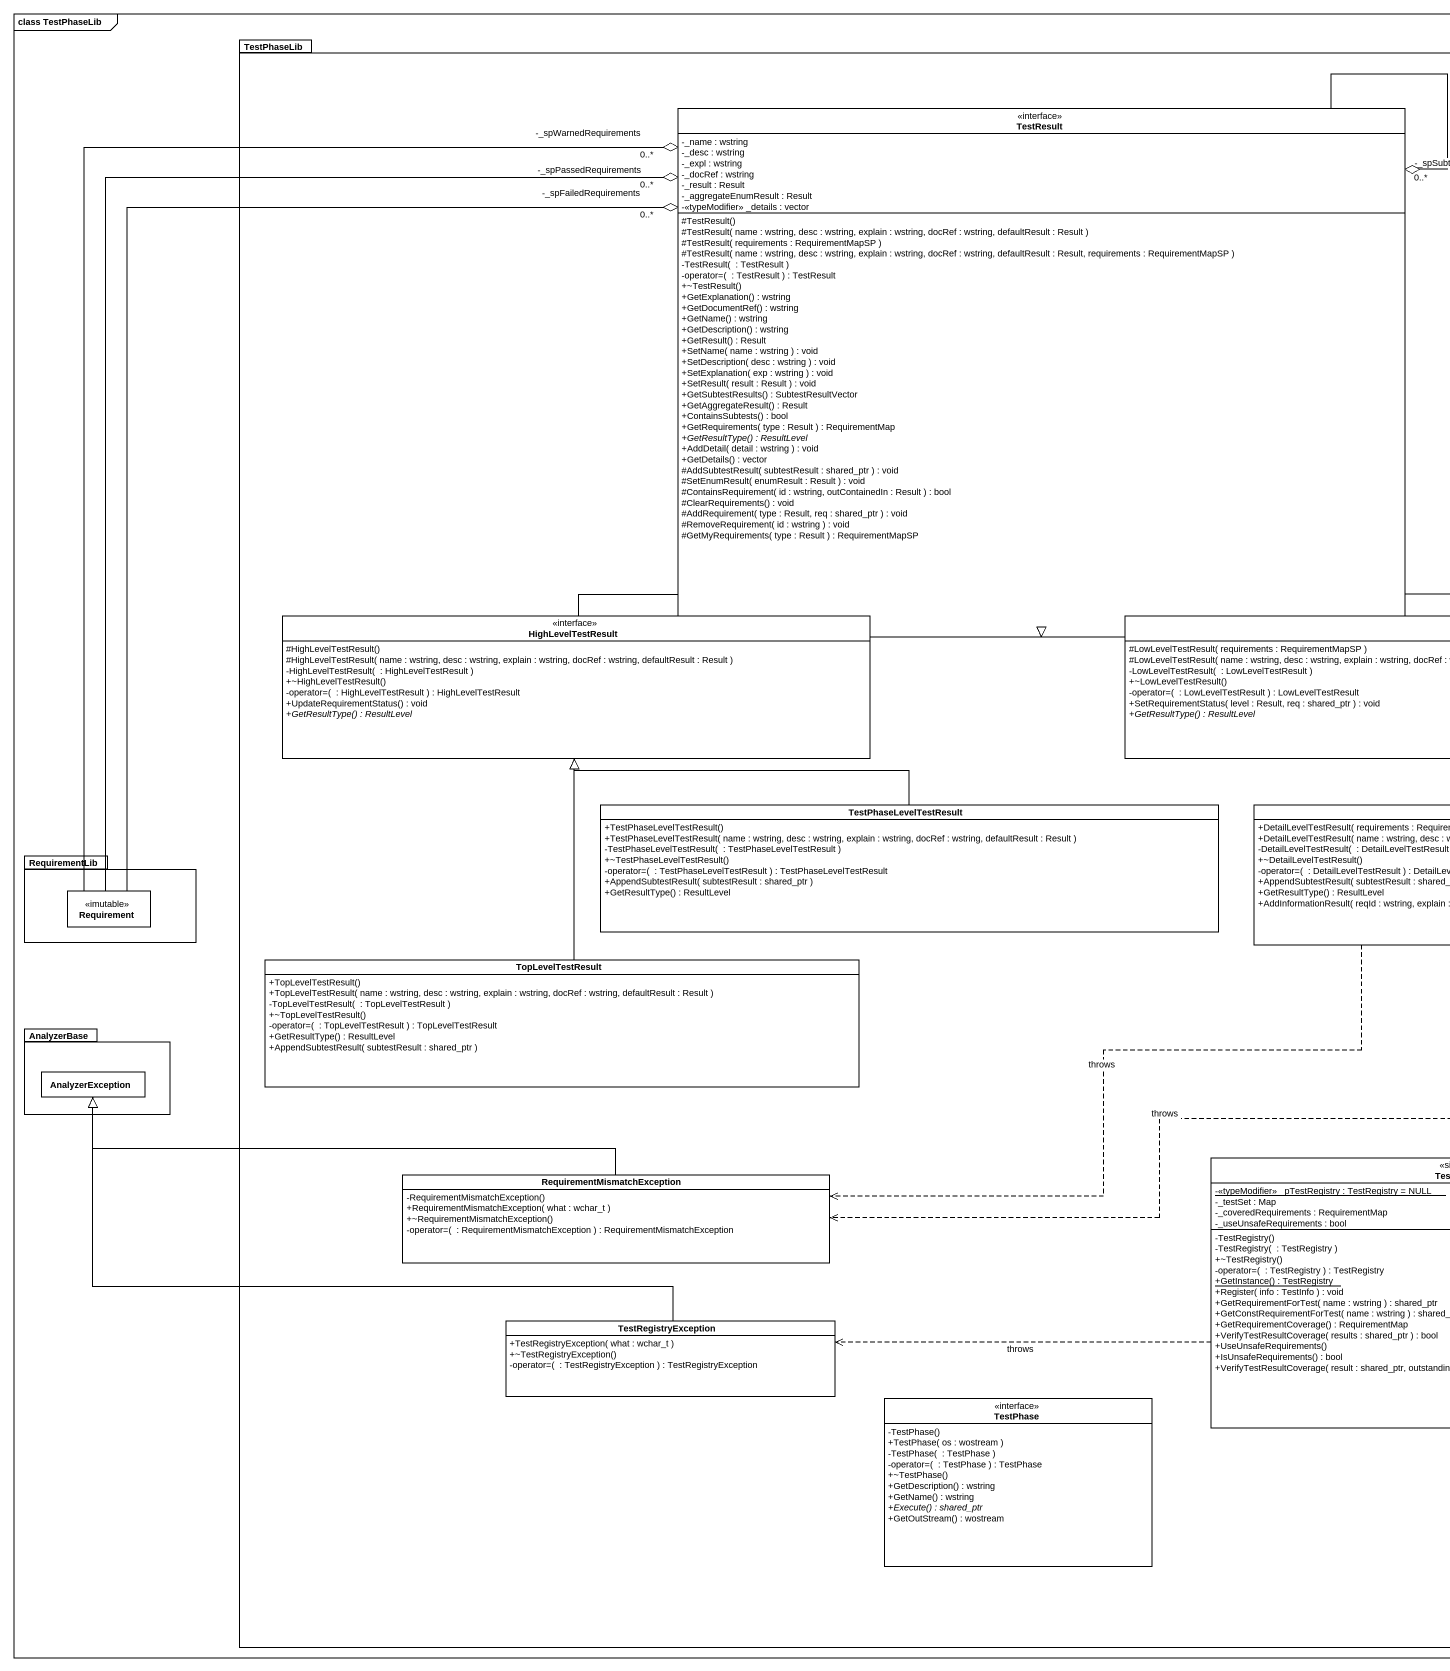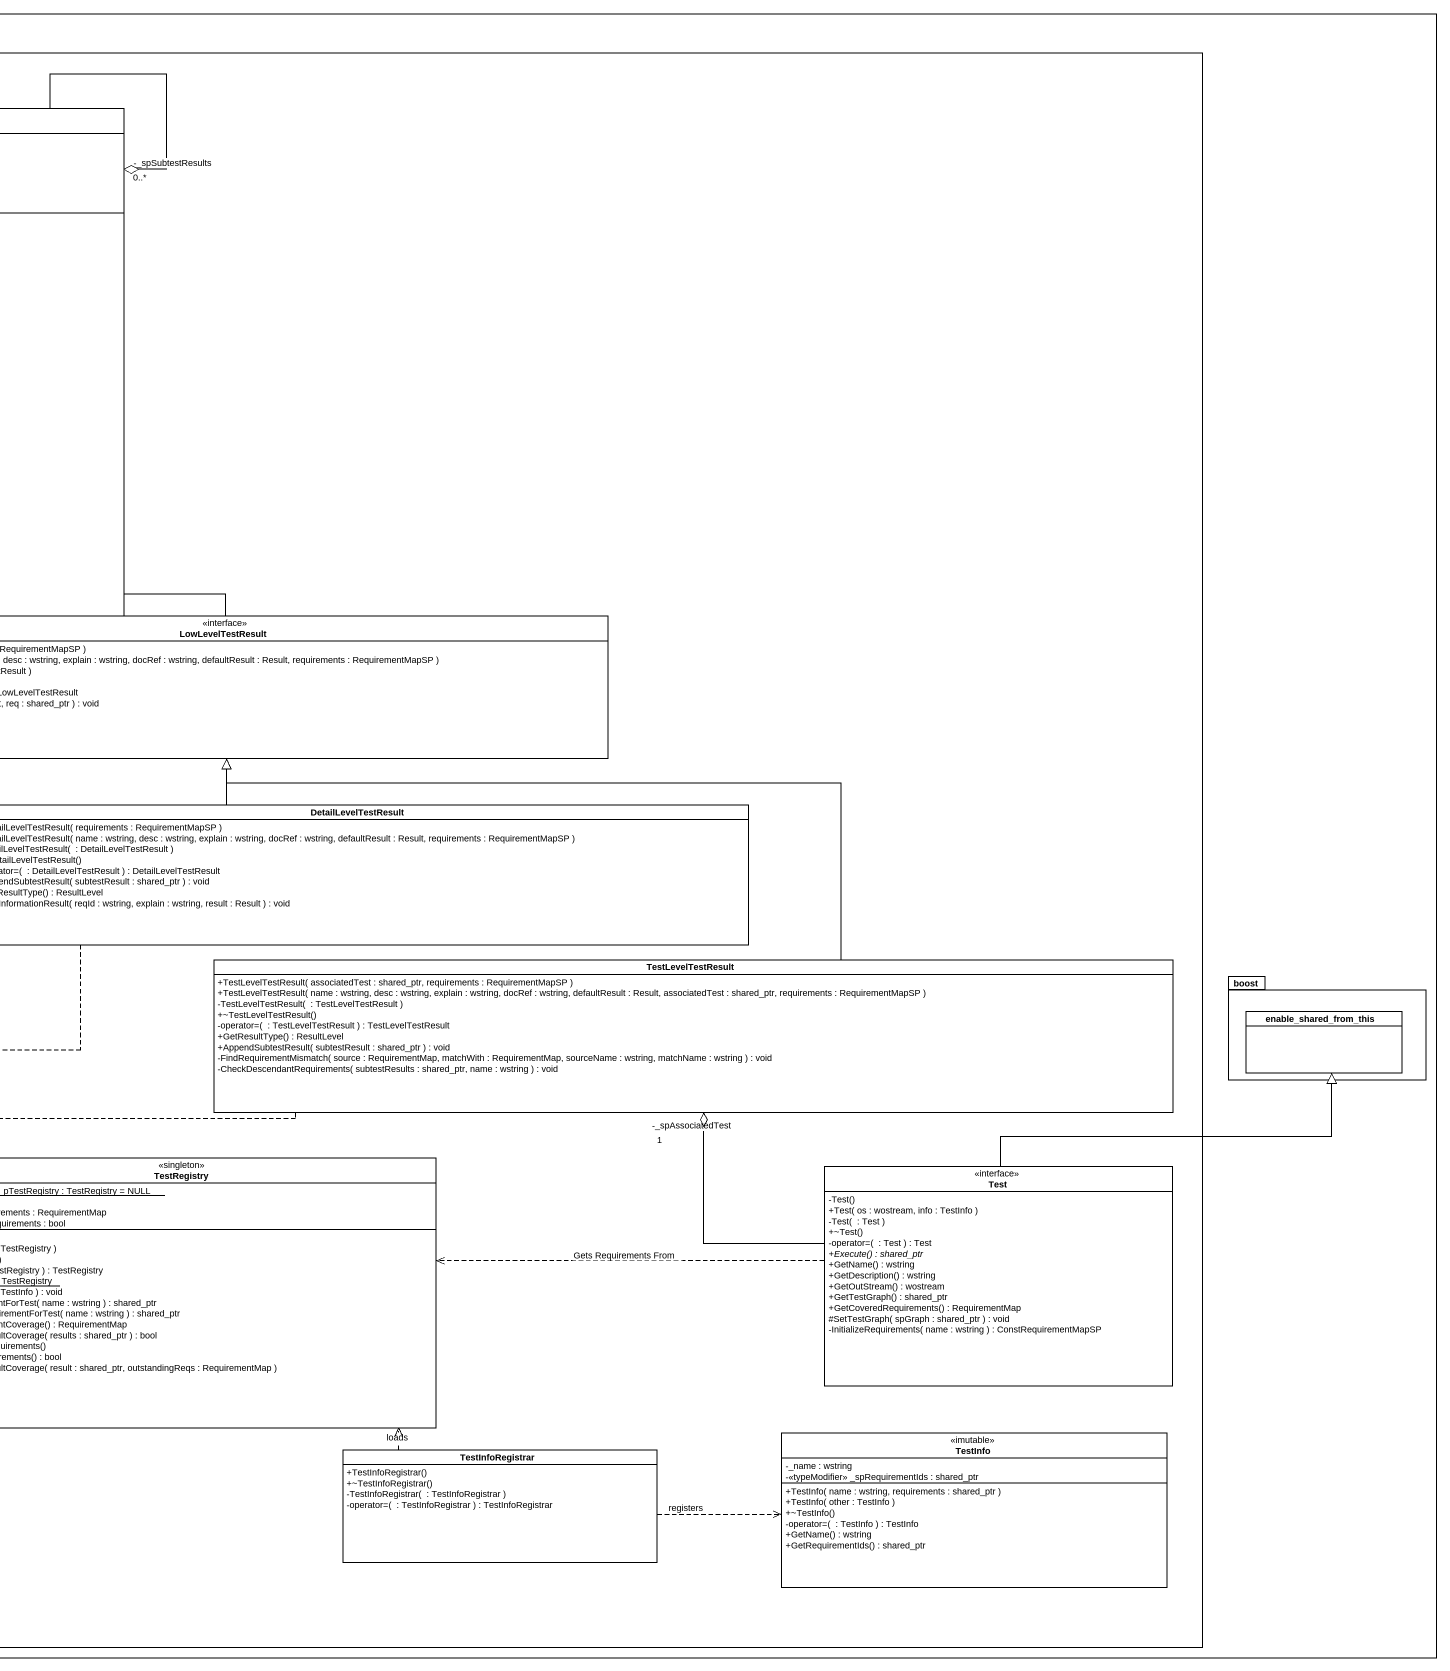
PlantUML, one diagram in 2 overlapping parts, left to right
@startuml
mainframe class TestPhaseLib
hide circle
hide empty members
skinparam classAttributeIconSize 0
package TestPhaseLib {
  class TestResult <<interface>> {
    -_name : wstring
    -_desc : wstring
    -_expl : wstring
    -_docRef : wstring
    -_result : Result
    -_aggregateEnumResult : Result
    -<<typeModifier>> _details : vector
    #TestResult()
    #TestResult( name : wstring, desc : wstring, explain : wstring, docRef : wstring, defaultResult : Result )
    #TestResult( requirements : RequirementMapSP )
    #TestResult( name : wstring, desc : wstring, explain : wstring, docRef : wstring, defaultResult : Result, requirements : RequirementMapSP )
    -TestResult(  : TestResult )
    -operator=(  : TestResult ) : TestResult
    +~TestResult()
    +GetExplanation() : wstring
    +GetDocumentRef() : wstring
    +GetName() : wstring
    +GetDescription() : wstring
    +GetResult() : Result
    +SetName( name : wstring ) : void
    +SetDescription( desc : wstring ) : void
    +SetExplanation( exp : wstring ) : void
    +SetResult( result : Result ) : void
    +GetSubtestResults() : SubtestResultVector
    +GetAggregateResult() : Result
    +ContainsSubtests() : bool
    +GetRequirements( type : Result ) : RequirementMap
    {abstract} +GetResultType() : ResultLevel
    +AddDetail( detail : wstring ) : void
    +GetDetails() : vector
    #AddSubtestResult( subtestResult : shared_ptr ) : void
    #SetEnumResult( enumResult : Result ) : void
    #ContainsRequirement( id : wstring, outContainedIn : Result ) : bool
    #ClearRequirements() : void
    #AddRequirement( type : Result, req : shared_ptr ) : void
    #RemoveRequirement( id : wstring ) : void
    #GetMyRequirements( type : Result ) : RequirementMapSP
  }
  class HighLevelTestResult <<interface>> {
    #HighLevelTestResult()
    #HighLevelTestResult( name : wstring, desc : wstring, explain : wstring, docRef : wstring, defaultResult : Result )
    -HighLevelTestResult(  : HighLevelTestResult )
    +~HighLevelTestResult()
    -operator=(  : HighLevelTestResult ) : HighLevelTestResult
    +UpdateRequirementStatus() : void
    {abstract} +GetResultType() : ResultLevel
  }
  class LowLevelTestResult <<interface>> {
    #LowLevelTestResult( requirements : RequirementMapSP )
    #LowLevelTestResult( name : wstring, desc : wstring, explain : wstring, docRef : wstring, defaultResult : Result, requirements : RequirementMapSP )
    -LowLevelTestResult(  : LowLevelTestResult )
    +~LowLevelTestResult()
    -operator=(  : LowLevelTestResult ) : LowLevelTestResult
    +SetRequirementStatus( level : Result, req : shared_ptr ) : void
    {abstract} +GetResultType() : ResultLevel
  }
  class TestPhaseLevelTestResult {
    +TestPhaseLevelTestResult()
    +TestPhaseLevelTestResult( name : wstring, desc : wstring, explain : wstring, docRef : wstring, defaultResult : Result )
    -TestPhaseLevelTestResult(  : TestPhaseLevelTestResult )
    +~TestPhaseLevelTestResult()
    -operator=(  : TestPhaseLevelTestResult ) : TestPhaseLevelTestResult
    +AppendSubtestResult( subtestResult : shared_ptr )
    +GetResultType() : ResultLevel
  }
  class DetailLevelTestResult {
    +DetailLevelTestResult( requirements : RequirementMapSP )
    +DetailLevelTestResult( name : wstring, desc : wstring, explain : wstring, docRef : wstring, defaultResult : Result, requirements : RequirementMapSP )
    -DetailLevelTestResult(  : DetailLevelTestResult )
    +~DetailLevelTestResult()
    -operator=(  : DetailLevelTestResult ) : DetailLevelTestResult
    +AppendSubtestResult( subtestResult : shared_ptr ) : void
    +GetResultType() : ResultLevel
    +AddInformationResult( reqId : wstring, explain : wstring, result : Result ) : void
  }
  class TopLevelTestResult {
    +TopLevelTestResult()
    +TopLevelTestResult( name : wstring, desc : wstring, explain : wstring, docRef : wstring, defaultResult : Result )
    -TopLevelTestResult(  : TopLevelTestResult )
    +~TopLevelTestResult()
    -operator=(  : TopLevelTestResult ) : TopLevelTestResult
    +GetResultType() : ResultLevel
    +AppendSubtestResult( subtestResult : shared_ptr )
  }
  class TestLevelTestResult {
    +TestLevelTestResult( associatedTest : shared_ptr, requirements : RequirementMapSP )
    +TestLevelTestResult( name : wstring, desc : wstring, explain : wstring, docRef : wstring, defaultResult : Result, associatedTest : shared_ptr, requirements : RequirementMapSP )
    -TestLevelTestResult(  : TestLevelTestResult )
    +~TestLevelTestResult()
    -operator=(  : TestLevelTestResult ) : TestLevelTestResult
    +GetResultType() : ResultLevel
    +AppendSubtestResult( subtestResult : shared_ptr ) : void
    -FindRequirementMismatch( source : RequirementMap, matchWith : RequirementMap, sourceName : wstring, matchName : wstring ) : void
    -CheckDescendantRequirements( subtestResults : shared_ptr, name : wstring ) : void
  }
  class RequirementMismatchException {
    -RequirementMismatchException()
    +RequirementMismatchException( what : wchar_t )
    +~RequirementMismatchException()
    -operator=(  : RequirementMismatchException ) : RequirementMismatchException
  }
  class TestRegistry <<singleton>> {
    {static} -<<typeModifier>> _pTestRegistry : TestRegistry = NULL
    -_testSet : Map
    -_coveredRequirements : RequirementMap
    -_useUnsafeRequirements : bool
    -TestRegistry()
    -TestRegistry(  : TestRegistry )
    +~TestRegistry()
    -operator=(  : TestRegistry ) : TestRegistry
    {static} +GetInstance() : TestRegistry
    +Register( info : TestInfo ) : void
    +GetRequirementForTest( name : wstring ) : shared_ptr
    +GetConstRequirementForTest( name : wstring ) : shared_ptr
    +GetRequirementCoverage() : RequirementMap
    +VerifyTestResultCoverage( results : shared_ptr ) : bool
    +UseUnsafeRequirements()
    +IsUnsafeRequirements() : bool
    +VerifyTestResultCoverage( result : shared_ptr, outstandingReqs : RequirementMap )
  }
  class Test <<interface>> {
    -Test()
    +Test( os : wostream, info : TestInfo )
    -Test(  : Test )
    +~Test()
    -operator=(  : Test ) : Test
    {abstract} +Execute() : shared_ptr
    +GetName() : wstring
    +GetDescription() : wstring
    +GetOutStream() : wostream
    +GetTestGraph() : shared_ptr
    +GetCoveredRequirements() : RequirementMap
    #SetTestGraph( spGraph : shared_ptr ) : void
    -InitializeRequirements( name : wstring ) : ConstRequirementMapSP
  }
  class TestRegistryException {
    +TestRegistryException( what : wchar_t )
    +~TestRegistryException()
    -operator=(  : TestRegistryException ) : TestRegistryException
  }
  class TestPhase <<interface>> {
    -TestPhase()
    +TestPhase( os : wostream )
    -TestPhase(  : TestPhase )
    -operator=(  : TestPhase ) : TestPhase
    +~TestPhase()
    +GetDescription() : wstring
    +GetName() : wstring
    {abstract} +Execute() : shared_ptr
    +GetOutStream() : wostream
  }
  class TestInfo <<imutable>> {
    -_name : wstring
    -<<typeModifier>> _spRequirementIds : shared_ptr
    +TestInfo( name : wstring, requirements : shared_ptr )
    +TestInfo( other : TestInfo )
    +~TestInfo()
    -operator=(  : TestInfo ) : TestInfo
    +GetName() : wstring
    +GetRequirementIds() : shared_ptr
  }
  class TestInfoRegistrar {
    +TestInfoRegistrar()
    +~TestInfoRegistrar()
    -TestInfoRegistrar(  : TestInfoRegistrar )
    -operator=(  : TestInfoRegistrar ) : TestInfoRegistrar
  }
}
package RequirementLib {
  class Requirement <<imutable>>
}
package boost {
  class enable_shared_from_this
}
package AnalyzerBase {
  class AnalyzerException
}
TestResult --o "-_spSubtestResults\n0..*" TestResult
HighLevelTestResult -up-|> TestResult
LowLevelTestResult -up-|> TestResult
TestPhaseLevelTestResult -left-|> HighLevelTestResult
DetailLevelTestResult -up-|> LowLevelTestResult
DetailLevelTestResult .left.> RequirementMismatchException : throws
Requirement -right-o "-_spWarnedRequirements\n0..*" TestResult
Requirement -right-o "-_spFailedRequirements\n0..*" TestResult
Requirement -right-o "-_spPassedRequirements\n0..*" TestResult
TopLevelTestResult -up-|> HighLevelTestResult
TestLevelTestResult -up-|> LowLevelTestResult
TestLevelTestResult .left.> RequirementMismatchException : throws
RequirementMismatchException -left-|> AnalyzerException
TestRegistry .left.> TestRegistryException : throws
Test -up-o "-_spAssociatedTest\n1" TestLevelTestResult
Test -up-|> enable_shared_from_this
Test .left.> TestRegistry : Gets Requirements From
TestRegistryException -left-|> AnalyzerException
TestInfoRegistrar .up.> TestRegistry : loads
TestInfoRegistrar .right.> TestInfo : registers
@enduml
